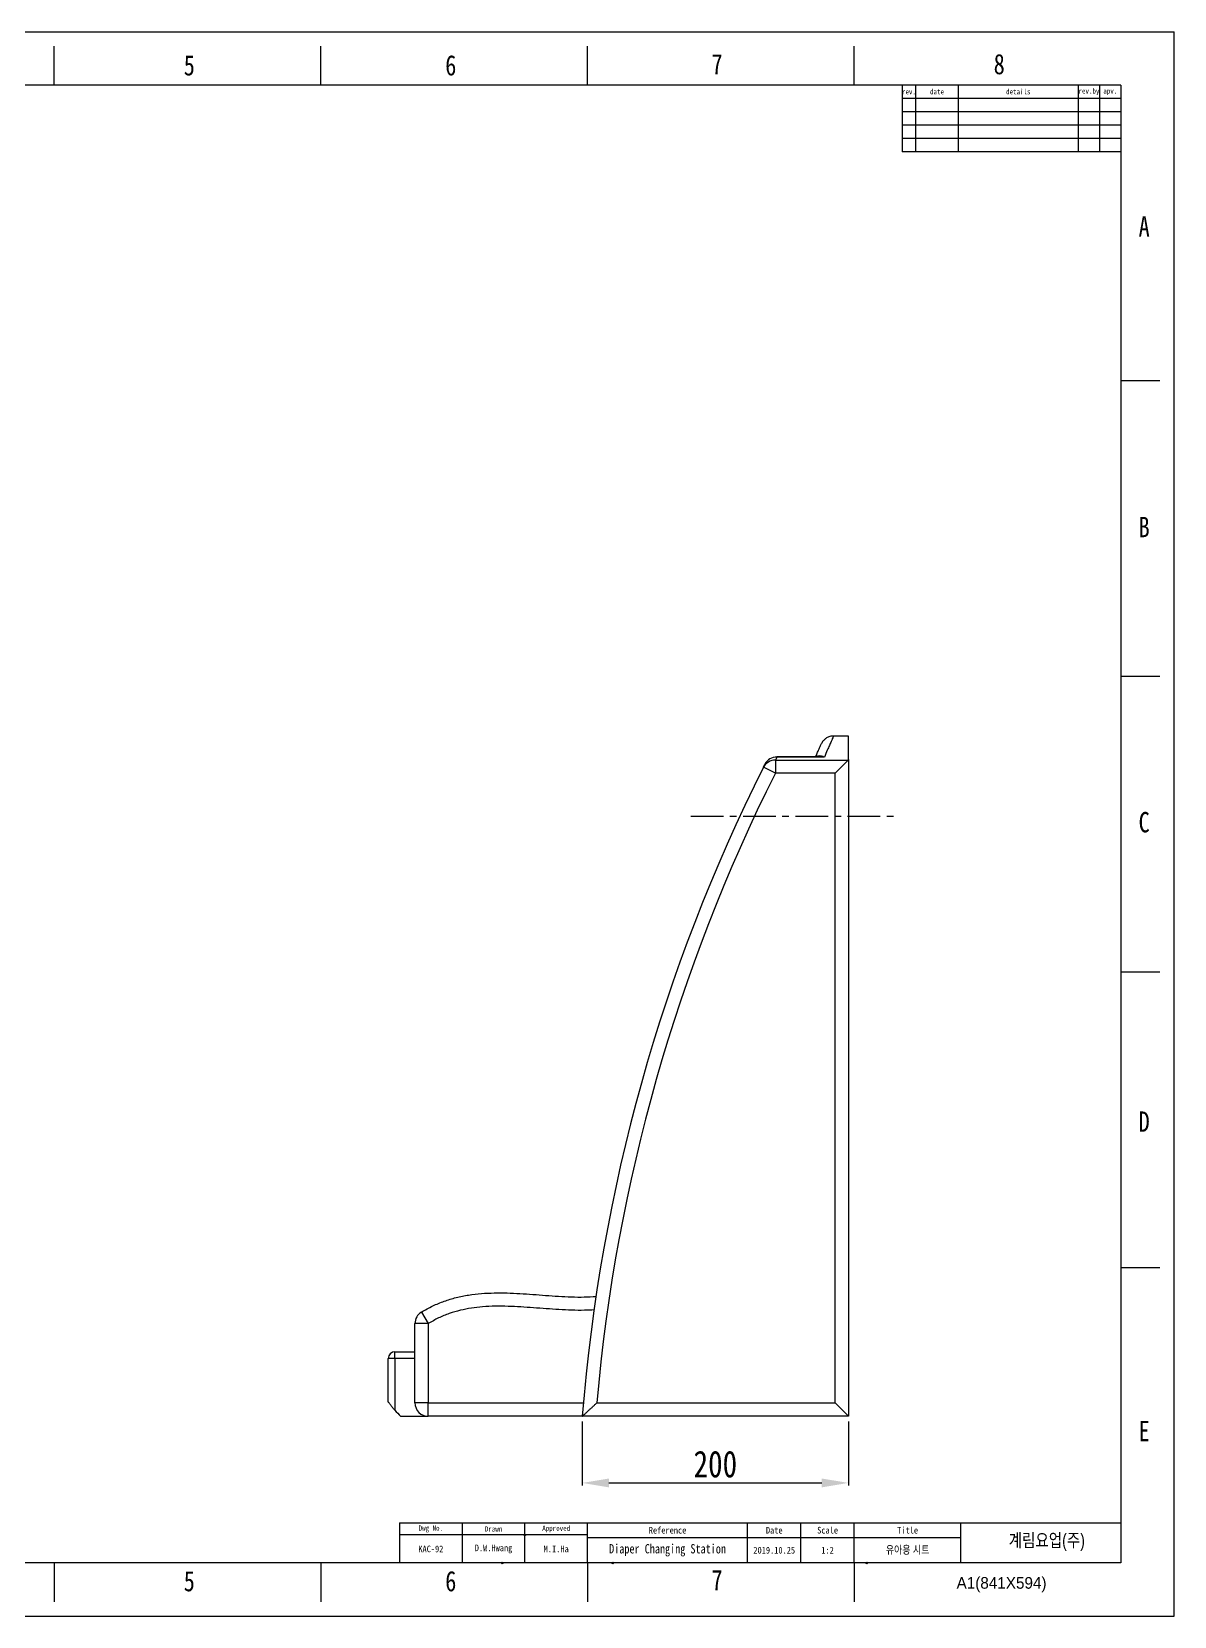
# Model space of a CAD drawing. Header units: millimetres. Extents: x 2895 to 3735, y -389 to 205.
# Drawn here: x 3307 to 3735, y -389 to 205 of the extents above; entities that cross this region are included whole.
import ezdxf

# ---------------------------------------------------------------- set-up
doc = ezdxf.new("R2010")
doc.units = ezdxf.units.MM
doc.header["$LTSCALE"] = 32.67
doc.header["$PDMODE"] = 3
doc.header["$PDSIZE"] = 0.3
doc.linetypes.add('CENTER', pattern=[0.6, 0.375, -0.075, 0.075, -0.075])
doc.linetypes.add('CENTERX2', pattern=[101.6, 63.5, -12.7, 12.7, -12.7])
doc.layers.get('0').update_dxf_attribs({"linetype": 'CONTINUOUS'})
doc.layers.get('Defpoints').update_dxf_attribs({"linetype": 'CONTINUOUS'})
for name, color, linetype in [('5', 2, 'CONTINUOUS'), ('______', 1, 'CENTER'), ('FORM', 7, 'CONTINUOUS'), ('TEXT', 2, 'CONTINUOUS')]:
    doc.layers.add(name, color=color, linetype=linetype)
doc.styles.add('ROMANS', font='Gulim.ttf')
doc.styles.get("Standard").update_dxf_attribs({"font": 'txt', "width": 0.8})
doc.dimstyles.new('DIMSTYLE_1', dxfattribs={"dimtxt": 3.5, "dimasz": 3.5, "dimexe": 1, "dimexo": 1, "dimgap": 1, "dimtad": 1, "dimzin": 0, "dimdsep": 46, "dimtxsty": 'Standard', "dimcen": 0, "dimclrd": 5, "dimclre": 5, "dimazin": 0, "dimtp": 0.3, "dimtm": 0.3, "dimtfac": 1, "dimtofl": 0, "dimtmove": 0, "dimatfit": 3, "dimfxl": 0, "dimtolj": 1, "dimtzin": 0, "dimarcsym": 0})

# ---------------------------------------------------------------- blocks, each defined once
blk = doc.blocks.new('*D211')
at = {"color": 3, "lineweight": -2}
for p, q in [((3513.34, -316.14), (3513.34, -340.11)), ((3613.1, -316.14), (3613.1, -340.11)), ((3523.34, -339.11), (3603.1, -339.11))]:
    blk.add_line(p, q, dxfattribs=at)
at = {"color": 3}
for points in [[(3523.34, -337.45), (3523.34, -340.78), (3513.34, -339.11)], [(3603.1, -337.45), (3603.1, -340.78), (3613.1, -339.11)]]:
    blk.add_solid(points, dxfattribs=at)
at = {"layer": 'Defpoints', "color": 0}
for p in [(3513.34, -314.14), (3613.1, -314.14), (3613.1, -339.11)]:
    blk.add_point(p, dxfattribs=at)
at = {"color": 3, "insert": (3563.22, -332.11), "char_height": 10, "attachment_point": 5}
blk.add_mtext('\\A1;200', dxfattribs=at)

msp = doc.modelspace()

# ---------------------------------------------------------------- linework, layer by layer
at = {"color": 7, "linetype": 'Continuous'}
for p, q in [((2895.3, 204.89), (3735.3, 204.89)), ((3735.3, -389.11), (3735.3, 204.89)), ((3315.3, 184.89), (3315.3, 199.42)), ((3415.3, 184.89), (3415.3, 199.42)), ((3515.3, 184.89), (3515.3, 199.42)), ((3615.3, 184.89), (3615.3, 199.42)), ((3715.3, 184.89), (2915.3, 184.89)), ((3715.3, 74.09), (3729.83, 74.09)), ((3715.3, -36.71), (3729.84, -36.71)), ((3715.3, -147.51), (3729.84, -147.51)), ((3715.3, -258.31), (3729.84, -258.31)), ((3315.3, -369.11), (3315.3, -383.65)), ((3415.3, -369.11), (3415.3, -383.65)), ((3515.3, -369.11), (3515.3, -383.65)), ((3615.3, -369.11), (3615.3, -383.65)), ((2895.3, -389.11), (3735.3, -389.11))]:
    msp.add_line(p, q, dxfattribs=at)
at = {"linetype": 'Continuous'}
for p, q in [((3715.3, 184.89), (3715.3, -369.11)), ((3715.3, -369.11), (2915.3, -369.11))]:
    msp.add_line(p, q, dxfattribs=at)
at = {"color": 7, "linetype": 'Continuous', "lineweight": 25}
for p, q in [((3613.1, -59.14), (3607.51, -59.14)), ((3613.1, -67.95), (3613.1, -59.14)), ((3581.25, -70.84), (3581.82, -69.7)), ((3585.72, -73.08), (3581.25, -70.84)), ((3585.72, -68.21), (3585.72, -73.08)), ((3585.72, -68.21), (3612.97, -68.21)), ((3601.72, -66.95), (3586.29, -66.95)), ((3586.29, -66.95), (3586.29, -67.07)), ((3604.11, -67.07), (3586.29, -67.07)), ((3608.1, -73.08), (3612.97, -68.21)), ((3613.1, -67.95), (3613.1, -314.14)), ((3608.1, -73.08), (3585.72, -73.08)), ((3608.1, -309.14), (3608.1, -73.08)), ((3453.01, -275.08), (3455.6, -279.35)), ((3450.6, -309.14), (3450.6, -279.35)), ((3455.6, -279.35), (3450.6, -279.35)), ((3455.6, -279.35), (3455.6, -309.14)), ((3443.1, -292.45), (3443.1, -289.95)), ((3443.1, -289.95), (3450.6, -289.95)), ((3440.6, -308.75), (3440.6, -292.45)), ((3443.1, -292.45), (3440.6, -292.45)), ((3443.1, -292.45), (3443.1, -311.89)), ((3450.6, -292.45), (3443.1, -292.45)), ((3450.6, -299.93), (3450.6, -299.93)), ((3445.15, -314.14), (3455.6, -314.14)), ((3455.6, -309.14), (3450.6, -309.14)), ((3455.6, -314.14), (3455.6, -309.14)), ((3455.6, -309.14), (3513.75, -309.14)), ((3513.34, -314.14), (3455.6, -314.14)), ((3613.1, -314.14), (3513.34, -314.14)), ((3518.77, -309.14), (3608.1, -309.14)), ((3608.1, -309.14), (3613.1, -314.14))]:
    msp.add_line(p, q, dxfattribs=at)
for centre, radius, start, end in [((4168.93, -366), 657.64, 153.33214, 175.47725), ((3585.55, -73.04), 4.83, 87.96722, 152.89195), ((3586.29, -71.95), 5, 90, 153.2211), ((3586.13, -71.91), 4.85, 88.21855, 152.84087), ((4168.93, -366), 652.64, 153.33214, 175.00204), ((3455.6, -279.35), 5, 121.27585, 180), ((3443.1, -292.45), 2.5, 90, 180), ((3482.83, -277.79), 52.35, 220.64369, 223.96507), ((3455.6, -309.14), 5, 180, 270)]:
    msp.add_arc(centre, radius, start, end, dxfattribs=at)
for points, knots in [([(3607.51, -59.15), (3607.29, -59.15), (3606.82, -59.16), (3606.14, -59.32), (3605.49, -59.55), (3604.92, -59.85), (3604.42, -60.2), (3604.02, -60.56), (3603.69, -60.91), (3603.46, -61.22), (3603.3, -61.46), (3603.2, -61.62), (3603.14, -61.72), (3603.1, -61.8), (3603.07, -61.86), (3603.04, -61.92), (3603.03, -61.94), (3603.02, -61.96), (3603.02, -61.96)], [0, 0, 0, 0, 0.07556, 0.158071, 0.236071, 0.309359, 0.377508, 0.439789, 0.494863, 0.539867, 0.572696, 0.599629, 0.623863, 0.65834, 0.71122, 0.796122, 0.945951, 1, 1, 1, 1]), ([(3607.51, -59.16), (3607.51, -59.16), (3607.51, -59.17), (3607.37, -59.47), (3607.09, -60.1), (3606.63, -61.16), (3606, -62.6), (3605.18, -64.49), (3604.49, -66.16), (3604.11, -67.07)], [0, 0, 0, 0, 0.088725, 0.206193, 0.358944, 0.511695, 0.665225, 0.818755, 1, 1, 1, 1]), ([(3600.81, -66.95), (3601.01, -66.49), (3601.48, -65.4), (3602.05, -64.12), (3602.53, -63.04), (3602.81, -62.42), (3602.94, -62.14), (3602.94, -62.13), (3602.95, -62.12)], [0, 0, 0, 0, 0.15741, 0.367993, 0.579679, 0.791364, 0.952774, 1, 1, 1, 1]), ([(3601.08, -66.95), (3601.09, -66.94), (3601.27, -66.75), (3601.66, -66.6), (3602.31, -66.45), (3603.05, -66.55), (3603.67, -66.81), (3604.03, -67.02), (3604.11, -67.06), (3604.11, -67.07)], [0, 0, 0, 0, 0.00651, 0.199625, 0.395302, 0.658497, 0.924298, 0.998341, 1, 1, 1, 1]), ([(3604.11, -67.07), (3604.1, -67.07), (3603.88, -67.04), (3603.07, -66.97), (3602.28, -66.97), (3601.7, -66.97)], [0, 0, 0, 0, 0.006159, 0.280316, 1, 1, 1, 1]), ([(3453.01, -275.08), (3454.42, -274.28), (3457.18, -272.71), (3461.56, -270.93), (3466.05, -269.56), (3470.72, -268.62), (3475.5, -268.07), (3480.31, -267.85), (3485.12, -267.88), (3489.95, -268.11), (3496.38, -268.55), (3502.81, -269.07), (3509.25, -269.38), (3513.95, -269.48), (3517.03, -269.28), (3518.49, -269.18)], [0, 0, 0, 0, 0.072956, 0.142062, 0.211844, 0.28352, 0.355723, 0.427635, 0.499568, 0.572003, 0.644446, 0.789189, 0.861647, 0.934092, 1, 1, 1, 1]), ([(3517.76, -274.29), (3516.56, -274.34), (3513.76, -274.46), (3509.37, -274.39), (3502.99, -274.09), (3496.63, -273.58), (3490.27, -273.13), (3485.49, -272.9), (3480.7, -272.84), (3476.11, -273.04), (3471.73, -273.54), (3467.56, -274.35), (3463.44, -275.57), (3459.4, -277.2), (3456.87, -278.64), (3455.6, -279.35)], [0, 0, 0, 0, 0.056941, 0.132442, 0.207954, 0.359336, 0.434717, 0.510089, 0.585816, 0.661517, 0.727688, 0.794253, 0.862388, 0.931225, 1, 1, 1, 1]), ([(3443.1, -311.89), (3442.82, -311.57), (3442.55, -311.24), (3442.15, -310.75), (3442.02, -310.59), (3441.77, -310.27), (3441.64, -310.12), (3441.41, -309.81), (3441.29, -309.67), (3441.08, -309.38), (3440.98, -309.26), (3440.85, -309.08), (3440.81, -309.03), (3440.74, -308.93), (3440.71, -308.89), (3440.66, -308.82), (3440.64, -308.79), (3440.61, -308.75), (3440.6, -308.75), (3440.6, -308.75)], [0, 0, 0, 0, 0.25, 0.25, 0.375, 0.375, 0.5, 0.5, 0.625, 0.625, 0.75, 0.75, 0.8125, 0.8125, 0.875, 0.875, 0.9375, 0.9375, 1, 1, 1, 1]), ([(3513.34, -314.14), (3513.34, -314.14), (3513.39, -314.09), (3513.55, -313.94), (3513.61, -313.88), (3513.76, -313.75), (3513.84, -313.67), (3514.02, -313.51), (3514.12, -313.41), (3514.33, -313.22), (3514.44, -313.12), (3514.67, -312.91), (3514.79, -312.8), (3515.04, -312.57), (3515.17, -312.45), (3515.57, -312.08), (3515.84, -311.83), (3516.26, -311.45), (3516.4, -311.32), (3516.69, -311.05), (3516.83, -310.92), (3517.28, -310.51), (3517.57, -310.24), (3518.02, -309.83), (3518.17, -309.69), (3518.4, -309.48), (3518.47, -309.42), (3518.62, -309.28), (3518.7, -309.21), (3518.77, -309.14)], [0, 0, 0, 0, 0.125, 0.125, 0.1875, 0.1875, 0.25, 0.25, 0.3125, 0.3125, 0.375, 0.375, 0.4375, 0.4375, 0.5, 0.5, 0.625, 0.625, 0.6875, 0.6875, 0.75, 0.75, 0.875, 0.875, 0.9375, 0.9375, 0.96875, 0.96875, 1, 1, 1, 1])]:
    msp.add_open_spline(points, degree=3, knots=knots, dxfattribs=at)
for points in [[(3581.25, -70.84), (3581.45, -70.44), (3581.64, -70.07), (3581.82, -69.7)], [(3586.29, -67.07), (3586.1, -67.44), (3585.91, -67.82), (3585.72, -68.21)], [(3612.97, -68.21), (3613.06, -68.12), (3613.1, -68.04), (3613.1, -67.95)]]:
    msp.add_open_spline(points, degree=3, dxfattribs=at)
for p in [(3483.31, -369.11), (3524.7, -369.11), (3620, -369.11)]:
    msp.add_point(p)
at = {"layer": '______'}
msp.add_line((3554.01, -89.14), (3630.49, -89.14), dxfattribs=at)
at = {"layer": 'FORM'}
for p, q in [((3633.3, 184.89), (3633.3, 159.89)), ((3638.3, 184.89), (3638.3, 159.89)), ((3654.3, 184.89), (3654.3, 159.89)), ((3699.3, 184.89), (3699.3, 159.89)), ((3707.3, 184.89), (3707.3, 159.89)), ((3715.3, 179.89), (3633.3, 179.89)), ((3715.3, 174.89), (3633.3, 174.89)), ((3715.3, 169.89), (3633.3, 169.89)), ((3715.3, 164.89), (3633.3, 164.89)), ((3715.3, 159.89), (3633.3, 159.89)), ((3444.8, -354.11), (3715.3, -354.11)), ((3444.8, -354.11), (3444.8, -369.11)), ((3468.3, -354.11), (3468.3, -369.11)), ((3491.8, -369.11), (3491.8, -354.11)), ((3515.3, -369.11), (3515.3, -354.11)), ((3575.3, -369.11), (3575.3, -354.11)), ((3575.3, -369.11), (3575.3, -354.11)), ((3575.3, -369.11), (3575.3, -354.11)), ((3595.3, -369.11), (3595.3, -354.11)), ((3615.3, -369.11), (3615.3, -354.11)), ((3655.3, -369.11), (3655.3, -354.11)), ((3515.3, -358.61), (3444.8, -358.61)), ((3515.3, -359.61), (3655.3, -359.61))]:
    msp.add_line(p, q, dxfattribs=at)
at = {"layer": 'TEXT'}
msp.add_point((3491.8, -358.61), dxfattribs=at)

# ---------------------------------------------------------------- texts
at = {"char_height": 7.62, "attachment_point": 5}
for s, width, insert in [('7', 50, (3563.86, 192.68)), ('8', 50, (3669.65, 192.68)), ('5', 50, (3365.99, 192.23)), ('6', 50, (3464.03, 192.23)), ('A', 10, (3723.99, 131.89)), ('B', 10, (3723.99, 19.2)), ('C', 10, (3723.99, -91.49)), ('D', 10, (3723.99, -203.68)), ('E', 10, (3723.99, -319.65)), ('5', 50, (3365.99, -375.99)), ('6', 50, (3464.03, -375.99)), ('7', 50, (3563.86, -375.53))]:
    msp.add_mtext_dynamic_manual_height_columns(s, width=width, gutter_width=12.5, heights=[0], dxfattribs=dict(at, insert=insert))
at = {"layer": '5', "style": 'ROMANS'}
msp.add_text('A1(841X594)', height=4.375, dxfattribs=at).set_placement((3653.66, -378.77))
at = {"layer": 'TEXT', "attachment_point": 5}
for s, width, insert, char_height in [('rev.', 5, (3635.8, 182.39), 2), ('date', 16, (3646.3, 182.39), 2), ('details', 45, (3676.8, 182.39), 2), ('rev.by', 8, (3703.3, 182.39), 2), ('apv.', 8, (3711.3, 182.39), 2), ('Dwg No.', 23.5, (3456.55, -356.36), 2), ('Drawn', 23.5, (3480.05, -356.36), 2), ('Approved', 23.5, (3503.55, -356.36), 2), ('Reference', 60, (3545.3, -356.86), 2.5), ('Date', 20, (3585.3, -356.86), 2.5), ('Scale', 20, (3605.3, -356.86), 2.5), ('Title', 40, (3635.3, -356.86), 2.5), ('D.W.Hwang', 23.5, (3480.05, -363.86), 2.5), ('Diaper Changing Station', 60, (3545.3, -364.36), 3.5), ('{\\fGulim|b0|i0|c129|p50;유아용 시트 }', 40, (3635.3, -364.36), 3), ('KAC-92', 23.5, (3456.55, -363.86), 2.5), ('M.I.Ha', 23.5, (3503.55, -363.86), 2.5), ('2019.10.25', 20, (3585.3, -364.36), 2.5), ('1:2', 20, (3605.3, -364.36), 2.5)]:
    msp.add_mtext_dynamic_manual_height_columns(s, width=width, gutter_width=12.5, heights=[0], dxfattribs=dict(at, insert=insert, char_height=char_height))
at = {"layer": 'TEXT', "linetype": 'CENTERX2', "insert": (3687.47, -361.37), "char_height": 5, "attachment_point": 5}
msp.add_mtext_dynamic_manual_height_columns('{\\fHYGothic-Medium|b0|i0|c129|p18;계림요업(주)}', width=60, gutter_width=12.5, heights=[0], dxfattribs=at)

# ---------------------------------------------------------------- dimensions: what is measured, and where the dimension line sits
dim = msp.add_linear_dim(base=(3613.1, -339.11), p1=(3513.34, -314.14), p2=(3613.1, -314.14), dimstyle='DIMSTYLE_1', override={"dimtxt": 10, "dimasz": 10, "dimexo": 2, "dimgap": 2, "dimdec": 0, "dimlfac": 2, "dimclrd": 3, "dimclre": 3, "dimclrt": 3, "dimtdec": 0, "dimfxl": 1.25, "dimtfill": 1})
dim.commit()
dim.dimension.update_dxf_attribs({"geometry": '*D211', "text_midpoint": (3563.22, -332.11)})

doc.saveas('drawing.dxf')
